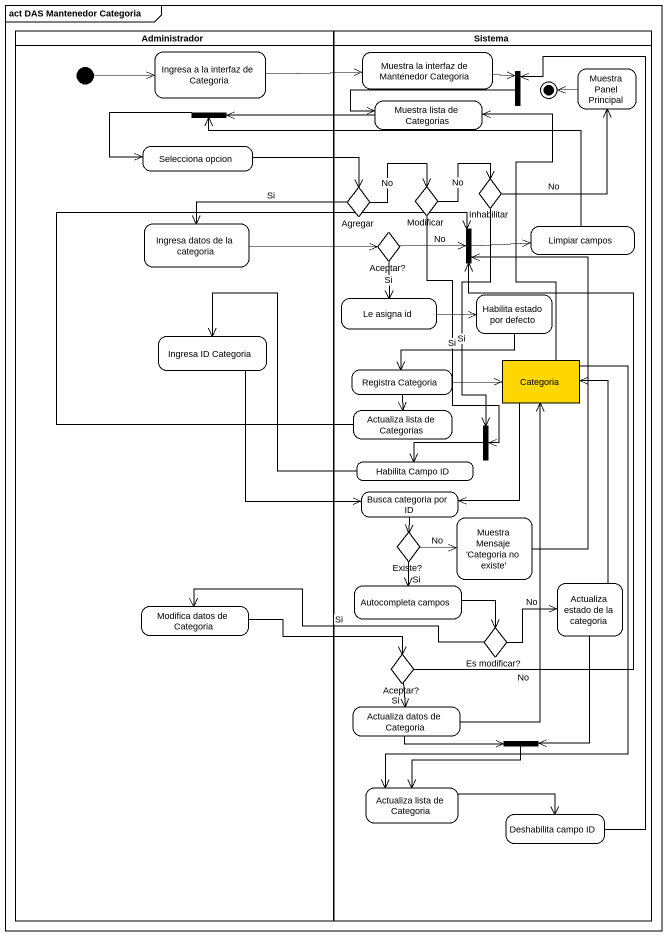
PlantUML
@startuml
mainframe act DAS Mantenedor Categoria
hide empty description
state Administrador <<partition>> {
  state "Ingresa a la interfaz de Categoria" as Ingresa_a_la_interfaz_de
  state fork2 <<join>>
  state "Selecciona opcion" as Selecciona_opcion
  state "Ingresa datos de la categoria" as Ingresa_datos_de_la
  state "Ingresa ID Categoria" as Ingresa_ID_Categoria
  state "Modifica datos de Categoria" as Modifica_datos_de_Categoria
  [*] -right-> Ingresa_a_la_interfaz_de
}
state Sistema <<partition>> {
  state "Muestra la interfaz de Mantenedor Categoria" as Muestra_la_interfaz_de
  state fork1 <<join>>
  state "Muestra Panel Principal" as Muestra_Panel_Principal
  state "Muestra lista de Categorias" as Muestra_lista_de_Categorias
  state Agregar <<choice>>
  state Modificar <<choice>>
  state Inhabilitar <<choice>>
  state "Aceptar?" as Aceptar <<choice>>
  state fork3 <<join>>
  state "Limpiar campos" as Limpiar_campos
  state "Le asigna id" as Le_asigna_id
  state "Habilita estado por defecto" as Habilita_estado_por_defecto
  state "Registra Categoria" as Registra_Categoria
  state Categoria <<object>> #FFD700
  state "Actualiza lista de Categorias" as Actualiza_lista_de
  state fork4 <<join>>
  state "Habilita Campo ID" as Habilita_Campo_ID
  state "Busca categoria por ID" as Busca_categoria_por_ID
  state "Existe?" as Existe <<choice>>
  state "Muestra Mensaje 'Categoria no existe'" as Muestra_Mensaje_Categoria
  state "Autocompleta campos" as Autocompleta_campos
  state "Actualiza estado de la categoria" as Actualiza_estado_de_la
  state "Es modificar?" as Es_modificar <<choice>>
  state "Aceptar?" as Aceptar_2 <<choice>>
  state "Actualiza datos de Categoria" as Actualiza_datos_de_Categoria
  state fork5 <<join>>
  state "Actualiza lista de Categoria" as Actualiza_lista_de_Categoria
  state "Deshabilita campo ID" as Deshabilita_campo_ID
  Muestra_Panel_Principal -left-> [*]
}
Ingresa_a_la_interfaz_de -right-> Muestra_la_interfaz_de
Muestra_la_interfaz_de -right-> fork1
fork1 -left-> Muestra_lista_de_Categorias
fork2 --> Selecciona_opcion
Muestra_lista_de_Categorias -left-> fork2
Selecciona_opcion -right-> Agregar
Agregar -right-> Modificar : No
Agregar -left-> Ingresa_datos_de_la : Si
Modificar -right-> Inhabilitar : No
Modificar --> fork4 : Si
Inhabilitar -up-> Muestra_Panel_Principal : No
Inhabilitar --> fork4 : Si
Ingresa_datos_de_la -right-> Aceptar
Aceptar -right-> fork3 : No
Aceptar --> Le_asigna_id : Si
fork3 -right-> Limpiar_campos
Limpiar_campos -left-> fork2
Le_asigna_id -right-> Habilita_estado_por_defecto
Habilita_estado_por_defecto --> Registra_Categoria
Ingresa_ID_Categoria --> Busca_categoria_por_ID
Registra_Categoria -right-> Categoria
Registra_Categoria --> Actualiza_lista_de
Categoria -up-> Muestra_lista_de_Categorias
Categoria --> Busca_categoria_por_ID
Categoria --> Actualiza_lista_de_Categoria
Actualiza_lista_de -up-> fork3
fork4 -left-> Habilita_Campo_ID
Habilita_Campo_ID -left-> Ingresa_ID_Categoria
Busca_categoria_por_ID --> Existe
Existe -right-> Muestra_Mensaje_Categoria : No
Existe --> Autocompleta_campos : Si
Muestra_Mensaje_Categoria -up-> fork3
Autocompleta_campos -right-> Es_modificar
Actualiza_estado_de_la -up-> Categoria
Actualiza_estado_de_la --> fork5
Modifica_datos_de_Categoria -right-> Aceptar_2
Es_modificar -right-> Actualiza_estado_de_la : No
Es_modificar -left-> Modifica_datos_de_Categoria : Si
Aceptar_2 -up-> fork3 : No
Aceptar_2 --> Actualiza_datos_de_Categoria : Si
Actualiza_datos_de_Categoria -up-> Categoria
Actualiza_datos_de_Categoria -right-> fork5
fork5 -left-> Actualiza_lista_de_Categoria
Actualiza_lista_de_Categoria -right-> Deshabilita_campo_ID
Deshabilita_campo_ID -up-> fork1
@enduml
